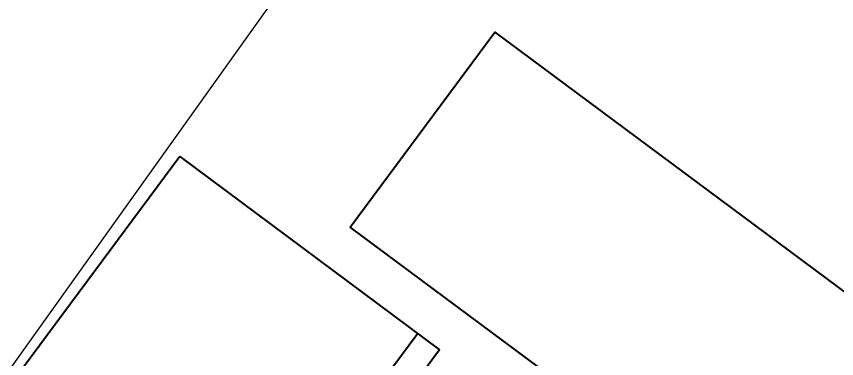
# Model space of a CAD drawing. Header units: metres. Extents: x 141303 to 146299, y 125960 to 127091.
# Drawn here: x 144888.176 to 144889.696, y 126113.932 to 126114.566 of the extents above; entities that cross this region are included whole.
import ezdxf

# ---------------------------------------------------------------- set-up
doc = ezdxf.new("R2010")
doc.units = ezdxf.units.M
doc.header["$MEASUREMENT"] = 0
doc.layers.add('DIMENSION', color=50, linetype='Continuous')
doc.layers.add('FURNITURE', color=6, linetype='Continuous')
doc.layers.add('ELEVATION', color=7, linetype='Continuous', lineweight=20)
doc.layers.get('0').off()
doc.styles.get("Standard").update_dxf_attribs({"font": 'arial.ttf'})
doc.dimstyles.get("Standard").update_dxf_attribs({"dimtxt": 0.18, "dimasz": 0.18, "dimexe": 0.18, "dimexo": 0.0625, "dimgap": 0.09, "dimtad": 0, "dimtih": 1, "dimtoh": 1, "dimdec": 4, "dimzin": 0, "dimdsep": 46, "dimtxsty": 'Standard', "dimcen": 0.09, "dimadec": 0, "dimazin": 0, "dimtfac": 1, "dimtdec": 4, "dimtofl": 0, "dimtmove": 0, "dimatfit": 3, "dimfxl": 1, "dimtolj": 1, "dimtzin": 0, "dimarcsym": 0})

# ---------------------------------------------------------------- blocks, each defined once
blk = doc.blocks.new('C02_MOB-EQUIP GINE-PEDIATRÍA$0$DESK 1.50 X 1.50')
for points in [[(252.4956, -575.3548), (253.9956, -575.3548)], [(252.4956, -575.3548), (252.4956, -575.9548)], [(252.4956, -575.9048), (253.4456, -575.9048)], [(252.4956, -575.9548), (253.3956, -575.9548)]]:
    blk.add_lwpolyline(points)
blk = doc.blocks.new('*D105')
at = {"layer": 'Defpoints', "color": 0, "transparency": 16777216}
for p in [(144894.3152, 126136.1911), (144895.6545, 126135.2337), (144879.1871, 126112.1985)]:
    blk.add_point(p, dxfattribs=at)
at = {"layer": 'DIMENSION', "color": 0, "lineweight": -2, "transparency": 16777216}
for p, q in [((144895.6036, 126135.27), (144894.1687, 126136.2958)), ((144894.2105, 126136.0447), (144886.2116, 126124.8555)), ((144877.9525, 126113.3023), (144885.9514, 126124.4915)), ((144879.1363, 126112.2348), (144877.7014, 126113.2606))]:
    blk.add_line(p, q, dxfattribs=at)
at = {"layer": 'DIMENSION', "color": 0, "transparency": 16777216}
for points in [[(144894.1861, 126136.0622), (144894.2349, 126136.0273), (144894.3152, 126136.1911)], [(144877.9281, 126113.3198), (144877.9769, 126113.2849), (144877.8478, 126113.1559)]]:
    blk.add_solid(points, dxfattribs=at)
at = {"layer": 'DIMENSION', "color": 0, "transparency": 16777216, "insert": (144886.0815, 126124.6735), "char_height": 0.18, "attachment_point": 5}
blk.add_mtext('\\A1;28.3160', dxfattribs=at)

msp = doc.modelspace()

# ---------------------------------------------------------------- linework, layer by layer
at = {"layer": 'ELEVATION'}
msp.add_line((144887.58183, 126113.09795), (144891.0712, 126117.97902), dxfattribs=at)
at = {"layer": 'FURNITURE', "linetype": 'ByBlock', "extrusion": (-3.29158e-08, 2.44472e-08, 1), "elevation": -0.00169}
msp.add_lwpolyline([(144888.79462, 126114.17535), (144889.06293, 126114.53661), (144890.02629, 126113.8211), (144889.75797, 126113.45985)], close=True, dxfattribs=at)

# ---------------------------------------------------------------- block references
at = {"layer": 'FURNITURE', "linetype": 'ByBlock', "lineweight": 0, "xscale": -1, "rotation": 53.39802134477285}
msp.add_blockref('C02_MOB-EQUIP GINE-PEDIATRÍA$0$DESK 1.50 X 1.50', (144577.13693, 126660.0655), dxfattribs=at)

# ---------------------------------------------------------------- dimensions: what is measured, and where the dimension line sits
at = {"layer": 'DIMENSION'}
dim = msp.add_aligned_dim(p1=(144879.1871, 126112.19845), p2=(144895.65446, 126135.2337), distance=1.64634, dimstyle='Standard', dxfattribs=at)
dim.commit()
dim.dimension.update_dxf_attribs({"geometry": '*D105', "text_midpoint": (144886.08147, 126124.67351)})

doc.saveas('drawing.dxf')
